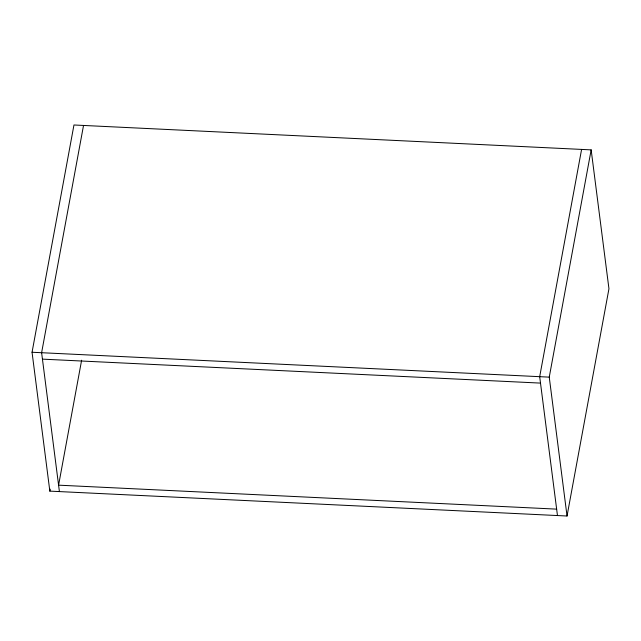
<?xml version="1.0" encoding="UTF-8"?>
<svg xmlns="http://www.w3.org/2000/svg" width="641" height="641" viewBox="0 0 641 641"><rect width="100%" height="100%" fill="white"/><g stroke="black" fill="none" stroke-linecap="round" stroke-linejoin="round"><path stroke-width="0.96" d="M32.05 352.254L73.963 124.987L591.162 149.874L608.95 288.746L567.037 516.013L49.838 491.126L32.05 352.254L549.249 377.14L567.037 516.013M83.53 125.444L41.617 352.71L59.405 491.583M49.838 491.126L50.206 489.155M81.623 360.218L58.587 485.165L556.652 509.13M581.595 149.417L539.682 376.684L557.47 515.556M549.249 377.14L591.162 149.874M42.442 359.136L540.507 383.102"/></g></svg>
